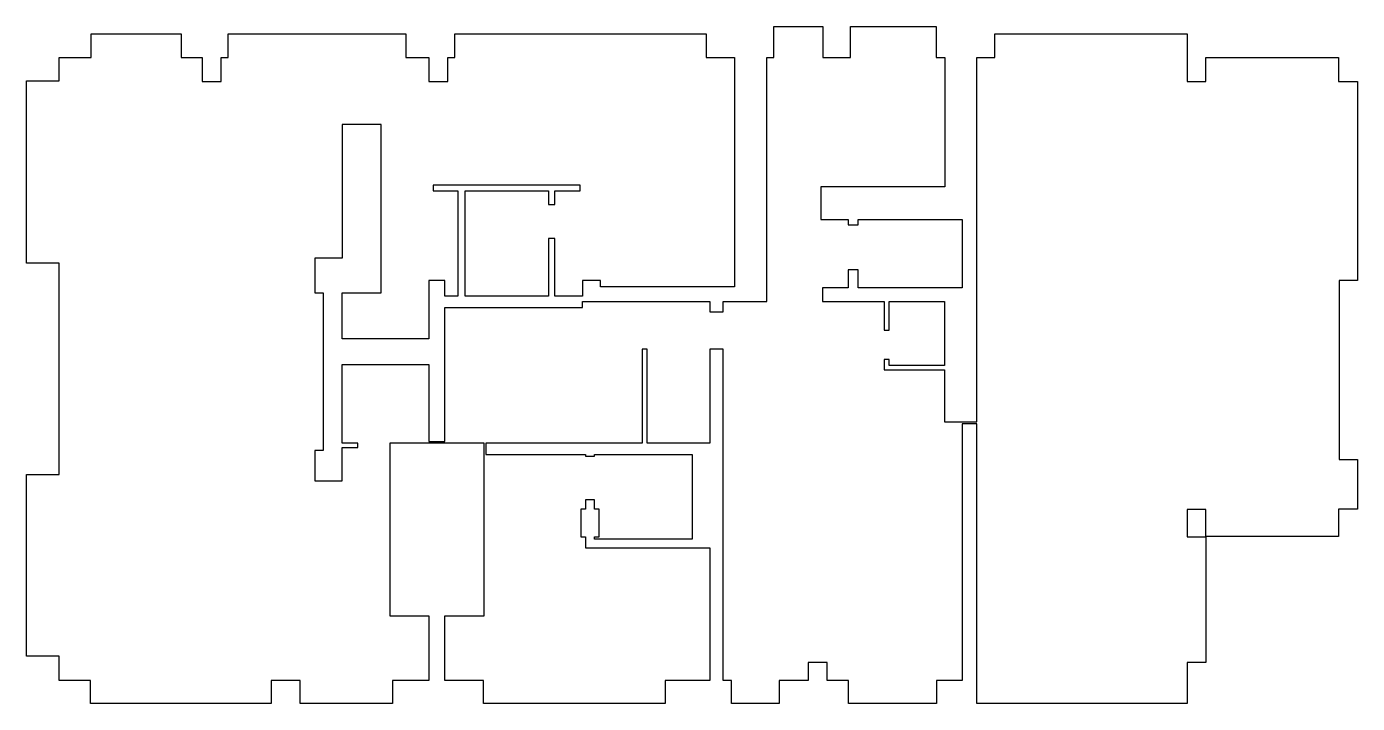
# Model space of a CAD drawing. Header units: metres. Extents: x -197 to -53, y 318 to 391.
import ezdxf

# ---------------------------------------------------------------- set-up
doc = ezdxf.new("R2010")
doc.units = ezdxf.units.M
doc.layers.add('Ground floor$Boundary', color=1, linetype='Continuous', true_color=0xff0000)

msp = doc.modelspace()

# ---------------------------------------------------------------- linework, layer by layer
at = {"layer": 'Ground floor$Boundary'}
for p, q in [((-116.3, 391.12), (-111, 391.12)), ((-116.3, 387.79), (-116.3, 391.12)), ((-111, 391.12), (-111, 387.79)), ((-108, 391.12), (-98.74, 391.12)), ((-108, 387.79), (-108, 391.12)), ((-98.74, 391.12), (-98.74, 387.79)), ((-190.01, 390.34), (-180.32, 390.34)), ((-190.01, 387.79), (-190.01, 390.34)), ((-180.32, 390.34), (-180.32, 387.79)), ((-175.24, 390.34), (-156.03, 390.34)), ((-175.24, 387.79), (-175.24, 390.34)), ((-156.03, 390.34), (-156.03, 387.79)), ((-150.76, 390.34), (-123.58, 390.34)), ((-150.76, 387.79), (-150.76, 390.34)), ((-123.58, 390.34), (-123.58, 387.79)), ((-92.4, 387.79), (-92.4, 390.34)), ((-92.4, 390.34), (-71.65, 390.34)), ((-71.65, 390.34), (-71.65, 385.19)), ((-193.49, 387.79), (-190.01, 387.79)), ((-193.49, 385.27), (-193.49, 387.79)), ((-180.32, 387.79), (-178.02, 387.79)), ((-178.02, 387.79), (-178.02, 385.19)), ((-175.97, 387.79), (-175.24, 387.79)), ((-175.97, 385.19), (-175.97, 387.79)), ((-156.03, 387.79), (-153.54, 387.79)), ((-153.54, 387.79), (-153.54, 385.19)), ((-151.49, 387.79), (-150.76, 387.79)), ((-151.49, 385.19), (-151.49, 387.79)), ((-123.58, 387.79), (-120.52, 387.79)), ((-120.52, 387.79), (-120.52, 363.01)), ((-117.03, 387.79), (-116.3, 387.79)), ((-117.03, 361.42), (-117.03, 387.79)), ((-111, 387.79), (-108, 387.79)), ((-98.74, 387.79), (-97.82, 387.79)), ((-97.82, 387.79), (-97.82, 373.81)), ((-94.34, 387.79), (-92.4, 387.79)), ((-94.34, 348.41), (-94.34, 387.79)), ((-69.6, 387.79), (-55.29, 387.79)), ((-69.6, 385.19), (-69.6, 387.79)), ((-55.29, 387.79), (-55.29, 385.19)), ((-197, 385.27), (-193.49, 385.27)), ((-197, 365.57), (-197, 385.27)), ((-178.02, 385.19), (-175.97, 385.19)), ((-153.54, 385.19), (-151.49, 385.19)), ((-71.65, 385.19), (-69.6, 385.19)), ((-55.29, 385.19), (-53.25, 385.19)), ((-53.25, 385.19), (-53.25, 363.68)), ((-162.93, 380.55), (-162.93, 366.09)), ((-158.69, 380.55), (-162.93, 380.55)), ((-158.69, 362.36), (-158.69, 380.55)), ((-153.08, 374), (-153.08, 373.36)), ((-137.19, 374), (-153.08, 374)), ((-137.19, 373.36), (-137.19, 374)), ((-111.2, 373.81), (-111.2, 370.28)), ((-97.82, 373.81), (-111.2, 373.81)), ((-153.08, 373.36), (-150.43, 373.36)), ((-150.43, 373.36), (-150.43, 362.01)), ((-149.61, 373.36), (-140.63, 373.36)), ((-149.61, 362.01), (-149.61, 373.36)), ((-140.63, 373.36), (-140.63, 371.91)), ((-139.94, 373.36), (-137.19, 373.36)), ((-139.94, 371.91), (-139.94, 373.36)), ((-140.63, 371.91), (-139.94, 371.91)), ((-111.2, 370.28), (-108.25, 370.28)), ((-108.25, 370.28), (-108.25, 369.71)), ((-108.25, 369.71), (-107.19, 369.71)), ((-107.19, 370.28), (-95.93, 370.28)), ((-107.19, 369.71), (-107.19, 370.28)), ((-95.93, 370.28), (-95.93, 362.88)), ((-140.63, 368.21), (-140.63, 362.01)), ((-139.94, 368.21), (-140.63, 368.21)), ((-139.94, 362.01), (-139.94, 368.21)), ((-193.49, 365.57), (-197, 365.57)), ((-193.49, 342.73), (-193.49, 365.57)), ((-165.88, 366.09), (-165.88, 362.36)), ((-162.93, 366.09), (-165.88, 366.09)), ((-108.25, 364.85), (-108.25, 362.88)), ((-107.19, 364.85), (-108.25, 364.85)), ((-107.19, 362.88), (-107.19, 364.85)), ((-165.88, 362.36), (-164.98, 362.36)), ((-164.98, 362.36), (-164.98, 345.32)), ((-162.93, 362.36), (-158.69, 362.36)), ((-162.93, 357.37), (-162.93, 362.36)), ((-153.54, 363.68), (-153.54, 357.37)), ((-151.81, 363.68), (-153.54, 363.68)), ((-151.81, 362.01), (-151.81, 363.68)), ((-136.95, 363.68), (-136.95, 362.01)), ((-135.01, 363.68), (-136.95, 363.68)), ((-135.01, 363.01), (-135.01, 363.68)), ((-120.52, 363.01), (-135.01, 363.01)), ((-111.01, 362.88), (-111.01, 361.42)), ((-108.25, 362.88), (-111.01, 362.88)), ((-95.93, 362.88), (-107.19, 362.88)), ((-55.23, 363.68), (-55.23, 344.36)), ((-53.25, 363.68), (-55.23, 363.68)), ((-150.43, 362.01), (-151.81, 362.01)), ((-140.63, 362.01), (-149.61, 362.01)), ((-136.95, 362.01), (-139.94, 362.01)), ((-136.95, 361.42), (-123.18, 361.42)), ((-136.95, 360.76), (-136.95, 361.42)), ((-123.18, 361.42), (-123.18, 360.29)), ((-121.74, 361.42), (-117.03, 361.42)), ((-121.74, 360.29), (-121.74, 361.42)), ((-111.01, 361.42), (-104.35, 361.42)), ((-104.35, 361.42), (-104.35, 358.33)), ((-103.84, 361.42), (-97.85, 361.42)), ((-103.84, 358.33), (-103.84, 361.42)), ((-97.85, 361.42), (-97.85, 354.5)), ((-151.81, 360.76), (-136.95, 360.76)), ((-151.81, 346.3), (-151.81, 360.76)), ((-123.18, 360.29), (-121.74, 360.29)), ((-104.35, 358.33), (-103.84, 358.33)), ((-153.54, 357.37), (-162.93, 357.37)), ((-130.49, 356.27), (-130.49, 346.11)), ((-129.95, 356.27), (-130.49, 356.27)), ((-129.95, 346.11), (-129.95, 356.27)), ((-123.18, 356.27), (-123.18, 346.11)), ((-121.74, 356.27), (-123.18, 356.27)), ((-121.74, 320.46), (-121.74, 356.27)), ((-104.35, 355.17), (-104.35, 354.04)), ((-103.84, 355.17), (-104.35, 355.17)), ((-103.84, 354.5), (-103.84, 355.17)), ((-162.93, 354.62), (-153.54, 354.62)), ((-162.93, 346.11), (-162.93, 354.62)), ((-153.54, 354.62), (-153.54, 346.3)), ((-104.35, 354.04), (-97.85, 354.04)), ((-97.85, 354.5), (-103.84, 354.5)), ((-97.85, 354.04), (-97.85, 348.41)), ((-97.85, 348.41), (-94.34, 348.41)), ((-95.93, 348.22), (-95.93, 320.46)), ((-94.34, 348.22), (-95.93, 348.22)), ((-94.34, 318), (-94.34, 348.22)), ((-165.85, 345.32), (-165.85, 342.03)), ((-164.98, 345.32), (-165.85, 345.32)), ((-161.22, 346.11), (-162.93, 346.11)), ((-162.93, 345.65), (-161.22, 345.65)), ((-162.93, 342.03), (-162.93, 345.65)), ((-161.22, 345.65), (-161.22, 346.11)), ((-157.78, 346.11), (-157.78, 327.46)), ((-147.57, 346.11), (-157.78, 346.11)), ((-153.54, 346.3), (-151.81, 346.3)), ((-147.57, 327.46), (-147.57, 346.11)), ((-147.38, 346.11), (-147.38, 344.9)), ((-130.49, 346.11), (-147.38, 346.11)), ((-123.18, 346.11), (-129.95, 346.11)), ((-147.38, 344.9), (-136.63, 344.9)), ((-136.63, 344.9), (-136.63, 344.7)), ((-136.63, 344.7), (-135.64, 344.7)), ((-135.64, 344.9), (-125.11, 344.9)), ((-135.64, 344.7), (-135.64, 344.9)), ((-125.11, 344.9), (-125.11, 335.74)), ((-55.23, 344.36), (-53.25, 344.36)), ((-53.25, 344.36), (-53.25, 338.98)), ((-197, 342.73), (-193.49, 342.73)), ((-197, 323.11), (-197, 342.73)), ((-165.85, 342.03), (-162.93, 342.03)), ((-136.63, 340), (-136.63, 339)), ((-135.64, 340), (-136.63, 340)), ((-135.64, 339), (-135.64, 340)), ((-137.14, 339), (-137.14, 336)), ((-136.63, 339), (-137.14, 339)), ((-135.14, 339), (-135.64, 339)), ((-135.14, 336), (-135.14, 339)), ((-71.65, 338.96), (-71.65, 336)), ((-69.6, 338.96), (-71.65, 338.96)), ((-69.6, 336.02), (-69.6, 338.96)), ((-55.29, 338.98), (-55.29, 336.02)), ((-53.25, 338.98), (-55.29, 338.98)), ((-137.14, 336), (-136.63, 336)), ((-136.63, 336), (-136.63, 334.8)), ((-135.64, 336), (-135.14, 336)), ((-135.64, 335.74), (-135.64, 336)), ((-125.11, 335.74), (-135.64, 335.74)), ((-71.65, 336), (-69.6, 336)), ((-55.29, 336.02), (-69.6, 336.02)), ((-69.6, 336), (-69.6, 322.42)), ((-136.63, 334.8), (-123.2, 334.8)), ((-123.2, 334.8), (-123.2, 320.46)), ((-157.78, 327.46), (-153.54, 327.46)), ((-153.54, 327.46), (-153.54, 320.46)), ((-151.81, 327.46), (-147.57, 327.46)), ((-151.81, 320.46), (-151.81, 327.46)), ((-193.49, 323.11), (-197, 323.11)), ((-193.49, 320.46), (-193.49, 323.11)), ((-112.59, 322.42), (-112.59, 320.46)), ((-110.54, 322.42), (-112.59, 322.42)), ((-110.54, 320.46), (-110.54, 322.42)), ((-71.65, 322.42), (-71.65, 318)), ((-69.6, 322.42), (-71.65, 322.42)), ((-190.1, 320.46), (-193.49, 320.46)), ((-190.1, 318), (-190.1, 320.46)), ((-170.58, 320.46), (-170.58, 318)), ((-167.46, 320.46), (-170.58, 320.46)), ((-167.46, 318), (-167.46, 320.46)), ((-157.49, 320.46), (-157.49, 318)), ((-153.54, 320.46), (-157.49, 320.46)), ((-147.65, 320.46), (-151.81, 320.46)), ((-147.65, 318), (-147.65, 320.46)), ((-128.02, 320.46), (-128.02, 318)), ((-123.2, 320.46), (-128.02, 320.46)), ((-120.85, 320.46), (-121.74, 320.46)), ((-120.85, 318), (-120.85, 320.46)), ((-115.71, 320.46), (-115.71, 318)), ((-112.59, 320.46), (-115.71, 320.46)), ((-108.21, 320.46), (-110.54, 320.46)), ((-108.21, 318), (-108.21, 320.46)), ((-98.7, 320.46), (-98.7, 318)), ((-95.93, 320.46), (-98.7, 320.46)), ((-170.58, 318), (-190.1, 318)), ((-157.49, 318), (-167.46, 318)), ((-128.02, 318), (-147.65, 318)), ((-115.71, 318), (-120.85, 318)), ((-98.7, 318), (-108.21, 318)), ((-71.65, 318), (-94.34, 318))]:
    msp.add_line(p, q, dxfattribs=at)

doc.saveas('drawing.dxf')
